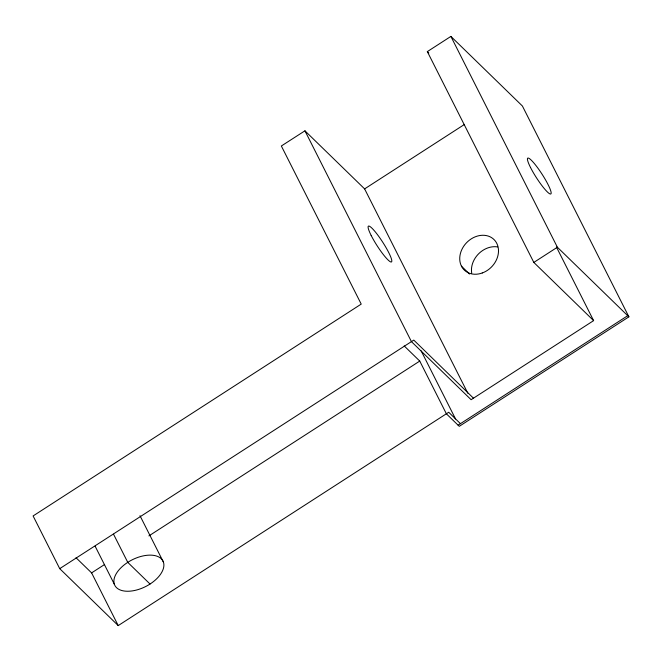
<?xml version="1.0" encoding="UTF-8"?>
<svg xmlns="http://www.w3.org/2000/svg" width="662" height="662" viewBox="0 0 662 662"><rect width="100%" height="100%" fill="white"/><g stroke="black" fill="none" stroke-linecap="round" stroke-linejoin="round"><path stroke-width="0.99" d="M460.454 423.672L448.728 412.26L118.225 625.59L59.721 568.65L33.1 515.946L361.22 304.098L281.35 145.988L304.942 130.811L411.433 341.625L471.104 399.707L593.615 320.631L533.82 262.425L427.329 51.611L450.888 36.41L522.409 106.019L628.9 316.833L459.271 426.328L446.37 413.775L419.749 361.071L404.192 345.928M304.942 130.811L364.613 188.893L464.534 124.398M533.82 262.425L557.379 247.224L628.9 316.833M59.721 568.65L413.783 340.103L473.462 398.193M76.047 557.752L91.604 572.887L104.621 564.487M148.9 535.906L419.749 361.071M458.096 425.186L627.725 315.691M427.329 51.611L428.811 53.051M461.447 266.165L469.507 274.018M150.034 584.033L127.758 562.352L113.525 534.184M450.888 36.41L557.379 247.224M556.411 246.984L593.615 320.631M364.613 188.893L467.852 393.269M421.14 350.843L455.547 418.963M139.988 515.698L163.398 562.046A26.968 14.961 -26.8 0 1 130.944 591.075A26.968 14.961 -26.8 0 1 122.346 566.457A26.968 14.961 -26.8 0 1 163.398 562.046M95.113 546.175L114.394 584.339M91.604 572.887L118.225 625.59M471.708 273.1A21.292 17.402 -45.8 0 1 497.683 246.934M530.519 167.494A21.292 3.318 57.2 0 0 550.627 194.024A21.292 3.318 57.2 0 0 536.791 166.634A21.292 3.318 57.2 0 0 530.519 167.494M371.175 235.473A21.292 3.318 57.2 0 0 391.283 262.003A21.292 3.318 57.2 0 0 377.448 234.621A21.292 3.318 57.2 0 0 371.175 235.473M482.259 272.984A21.292 17.402 -45.8 0 0 494.117 239.652A21.292 17.402 -45.8 0 0 460.975 251.651A21.292 17.402 -45.8 0 0 482.259 272.984"/></g></svg>
